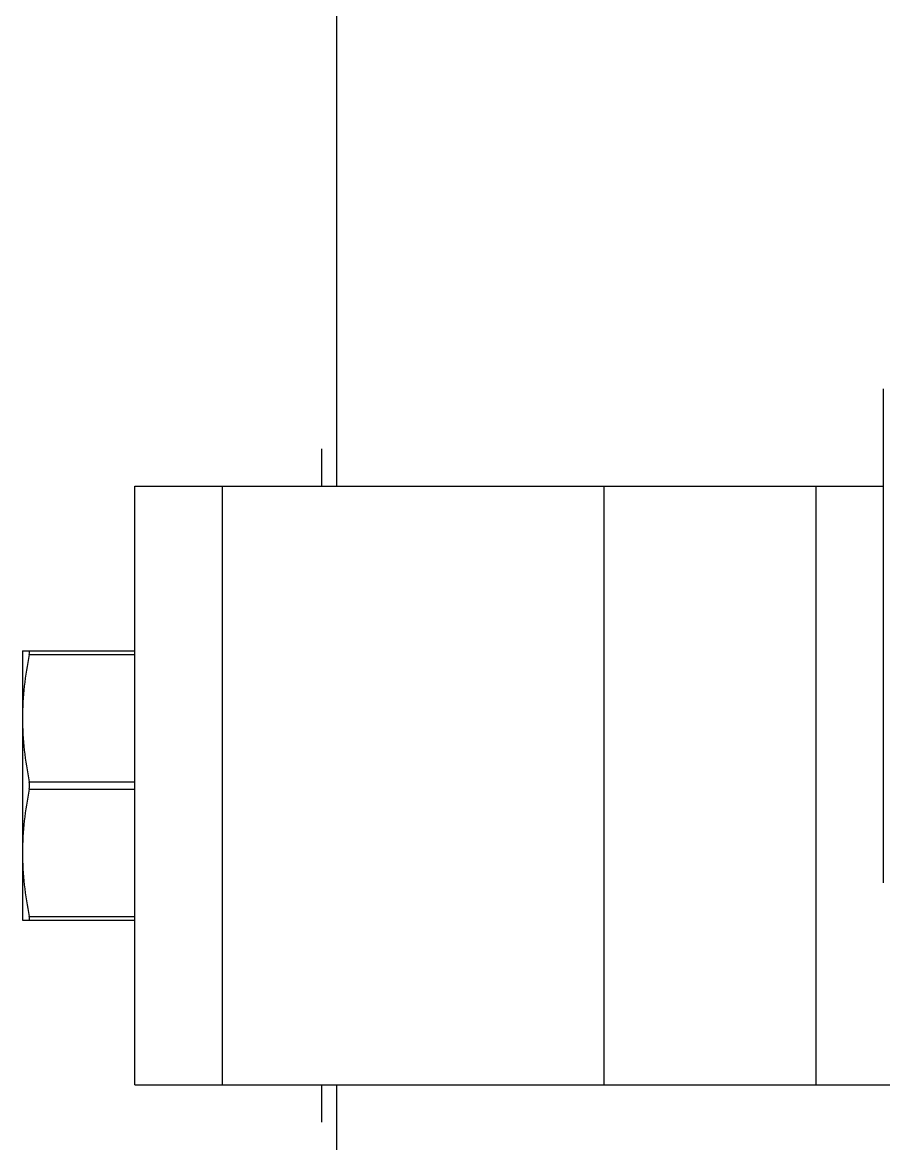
# Model space of a CAD drawing. Extents: x 4995099 to 5303443, y 4627657 to 4889583.
# Drawn here: x 5062930 to 5063765, y 4751963 to 4753051 of the extents above; entities that cross this region are included whole.
import ezdxf

# ---------------------------------------------------------------- set-up
doc = ezdxf.new("R2010")
doc.units = 0
doc.header["$LTSCALE"] = 1000
doc.header["$MEASUREMENT"] = 0
doc.layers.get('0').update_dxf_attribs({"color": 4, "linetype": 'CONTINUOUS'})

msp = doc.modelspace()

# ---------------------------------------------------------------- linework, layer by layer
at = {"linetype": 'Continuous'}
for p, q in [((5063235.4, 4752601), (5063235.4, 4754549.2)), ((5063765.3, 4752216.2), (5063765.3, 4752695.3)), ((5063220.8, 4752601), (5063220.8, 4752637.3)), ((5063039.3, 4752020.2), (5063039.3, 4752601)), ((5063039.3, 4752601), (5063765.3, 4752601)), ((5063124.4, 4752020.2), (5063124.4, 4752601)), ((5063494.6, 4752020.2), (5063494.6, 4752601)), ((5063700, 4752020.2), (5063700, 4752601)), ((5062930.4, 4752441.2), (5062930.4, 4752179.9)), ((5062930.4, 4752441.2), (5063039.3, 4752441.2)), ((5062937, 4752437.6), (5063039.3, 4752437.6)), ((5062937, 4752314.2), (5063039.3, 4752314.2)), ((5062937, 4752306.9), (5063039.3, 4752306.9)), ((5062930.4, 4752179.9), (5063039.3, 4752179.9)), ((5062937, 4752183.5), (5063039.3, 4752183.5)), ((5063039.3, 4752020.2), (5065086.7, 4752020.2)), ((5063220.8, 4751983.9), (5063220.8, 4752020.2)), ((5063235.4, 4750894.9), (5063235.4, 4752020.2))]:
    msp.add_line(p, q, dxfattribs=at)
for points, knots in [([(5062937, 4752437.6), (5062937.2, 4752438.5), (5062937.4, 4752439.3), (5062937.4, 4752441.2), (5062937, 4752441.2)], [0, 0, 0, 0, 0.722341, 1, 1, 1, 1]), ([(5062937, 4752179.9), (5062937.4, 4752179.9), (5062937.4, 4752181.8), (5062937.2, 4752182.6), (5062937, 4752183.5)], [0, 0, 0, 0, 0.27764, 1, 1, 1, 1])]:
    msp.add_open_spline(points, degree=3, knots=knots, dxfattribs=at)
for points in [[(5062937, 4752437.6), (5062933, 4752417.3), (5062930.4, 4752396.6), (5062930.4, 4752375.9)], [(5062930.4, 4752375.9), (5062930.4, 4752355.2), (5062933, 4752334.5), (5062937, 4752314.2)], [(5062937, 4752306.9), (5062937.5, 4752309.3), (5062937.5, 4752311.8), (5062937, 4752314.2)], [(5062937, 4752306.9), (5062933, 4752286.7), (5062930.4, 4752265.9), (5062930.4, 4752245.2)], [(5062930.4, 4752245.2), (5062930.4, 4752224.5), (5062933, 4752203.8), (5062937, 4752183.5)]]:
    msp.add_open_spline(points, degree=3, dxfattribs=at)

doc.saveas('drawing.dxf')
